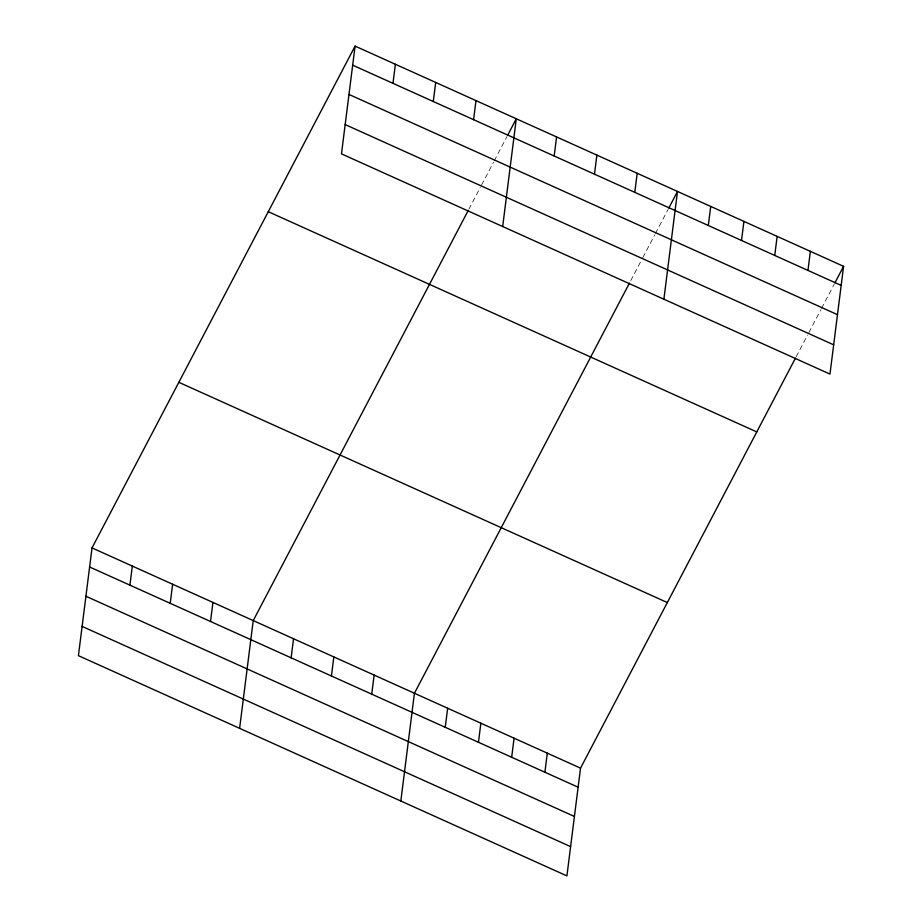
<?xml version="1.0" encoding="UTF-8"?>
<svg xmlns="http://www.w3.org/2000/svg" width="922" height="922" viewBox="0 0 922 922"><rect width="100%" height="100%" fill="white"/><g stroke="black" fill="none" stroke-linecap="round" stroke-linejoin="round"><path stroke-width="0.69" stroke-dasharray="4.61 3.46" d="M468.883 209.213L480.235 187.558M481.572 185.011L493.593 162.088M494.25 160.808L506.939 136.606M630.752 280.622L641.435 260.235M642.772 257.687L654.793 234.764M655.461 233.485L668.15 209.282M796.17 356.768L807.522 335.112M808.859 332.565L820.88 309.642M821.548 308.363L834.237 284.16"/><path stroke-width="1.38" d="M355.085 46.1L341.474 153.859L829.973 374.09L843.584 266.331L355.085 46.1L92.027 547.91L78.416 655.669L566.915 875.9L580.526 768.141L795.502 358.047M129.921 585.147L132.33 566.085M170.224 603.322L172.633 584.248M210.527 621.486L212.936 602.423M239.616 728.345L253.239 620.587L468.215 210.493M291.122 657.824L293.53 638.762M392.979 83.337L395.388 64.263M331.424 675.987L333.833 656.925M433.282 101.501L435.691 82.438M371.727 694.162L374.136 675.1M473.585 119.676L475.994 100.602M400.828 801.022L414.439 693.263L629.415 283.169M502.674 226.535L516.285 118.777L507.607 135.338M445.245 727.308L447.654 708.246M478.46 742.279L480.869 723.217M554.18 156.014L556.588 136.94M511.675 757.262L514.084 738.188M594.483 174.177L596.891 155.115M544.902 772.233L547.311 753.17M634.785 192.352L637.194 173.278M663.886 299.212L677.497 191.453L668.819 208.015M708.303 225.487L710.712 206.424M741.519 240.469L743.927 221.407M774.734 255.44L777.142 236.378M807.96 270.423L810.369 251.349M834.906 282.893L843.584 266.331M352.677 65.162L841.175 285.394M348.977 94.436L837.476 314.667M345.174 124.585L833.661 344.816M268.279 211.703L756.778 431.922M178.845 382.319L667.332 602.55M92.027 547.91L580.526 768.141M89.618 566.984L578.117 787.204M85.93 596.246L574.418 816.477M82.116 626.407L570.614 846.627"/></g></svg>
